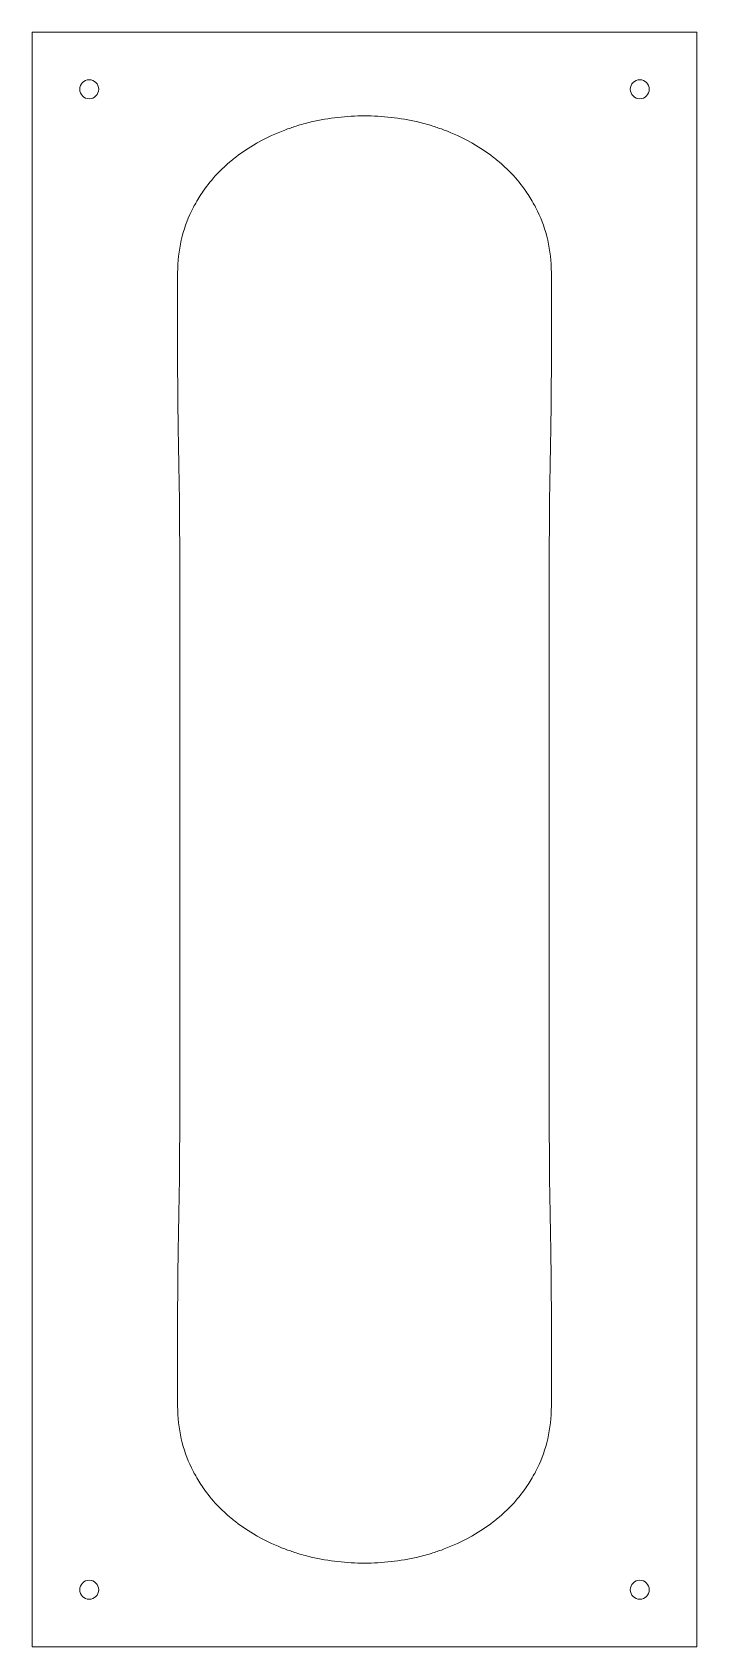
# Model space of a CAD drawing. Header units: millimetres. Extents: x -175 to 175, y -425 to 425.
import ezdxf

# ---------------------------------------------------------------- set-up
doc = ezdxf.new("R2010")
doc.units = ezdxf.units.MM

msp = doc.modelspace()

# ---------------------------------------------------------------- linework, layer by layer
at = {"color": 7, "linetype": 'Continuous', "lineweight": 15}
for p, q in [((-175, -425), (-175, 425)), ((-175, 425), (175, 425)), ((175, 425), (175, -425)), ((-98.42, 298.59), (-98.42, 298.81)), ((98.42, 298.81), (98.42, 298.59)), ((-98.42, 283.79), (-98.42, 281.38)), ((98.42, 281.38), (98.42, 283.79)), ((-97.36, 158.48), (-97.36, -158.48)), ((97.36, -158.48), (97.36, 158.48)), ((-98.42, -281.38), (-98.42, -283.79)), ((98.42, -283.79), (98.42, -281.38)), ((-98.42, -298.81), (-98.42, -298.59)), ((98.42, -298.81), (98.42, -298.59)), ((175, -425), (-175, -425))]:
    msp.add_line(p, q, dxfattribs=at)
for centre in [(-145, 395), (145, 395), (-145, -395), (145, -395)]:
    msp.add_circle(centre, 5, dxfattribs=at)
for points in [[(-36.04, 375.59), (-38.04, 374.96), (-40.01, 374.28), (-41.95, 373.55)], [(-28.06, 377.77), (-30.75, 377.14), (-33.41, 376.41), (-36.04, 375.59)], [(-13.98, 380.21), (-18.73, 379.68), (-23.43, 378.86), (-28.06, 377.77)], [(0, 381), (-4.67, 381), (-9.35, 380.74), (-13.98, 380.21)], [(13.98, 380.21), (9.35, 380.74), (4.67, 381), (0, 381)], [(28.06, 377.77), (23.43, 378.86), (18.73, 379.68), (13.98, 380.21)], [(36.04, 375.59), (33.41, 376.41), (30.75, 377.14), (28.06, 377.77)], [(41.95, 373.55), (40.01, 374.28), (38.04, 374.96), (36.04, 375.59)], [(-57.15, 366.41), (-60.9, 364.25), (-64.47, 361.86), (-67.84, 359.25)], [(-57.15, 366.41), (-56.73, 366.65), (-56.32, 366.88), (-55.9, 367.11)], [(-41.95, 373.55), (-46.79, 371.73), (-51.44, 369.59), (-55.9, 367.11)], [(55.9, 367.11), (51.46, 369.58), (46.77, 371.74), (41.95, 373.55)], [(55.9, 367.11), (56.32, 366.88), (56.73, 366.65), (57.15, 366.41)], [(67.84, 359.25), (64.47, 361.86), (60.9, 364.25), (57.15, 366.41)], [(-70.15, 357.4), (-72.78, 355.22), (-75.26, 352.9), (-77.58, 350.45)], [(-67.84, 359.25), (-68.63, 358.64), (-69.4, 358.02), (-70.15, 357.4)], [(70.15, 357.4), (69.4, 358.02), (68.63, 358.64), (67.84, 359.25)], [(77.58, 350.45), (75.26, 352.9), (72.78, 355.22), (70.15, 357.4)], [(-77.58, 350.45), (-80.26, 347.61), (-82.73, 344.59), (-84.95, 341.42)], [(84.95, 341.42), (82.73, 344.59), (80.27, 347.61), (77.58, 350.45)], [(-84.95, 341.42), (-86.58, 339.08), (-88.08, 336.67), (-89.44, 334.17)], [(89.44, 334.17), (88.08, 336.67), (86.58, 339.08), (84.95, 341.42)], [(-90.27, 332.61), (-92.72, 327.83), (-94.65, 322.81), (-96.01, 317.61)], [(-89.44, 334.17), (-89.72, 333.65), (-90, 333.13), (-90.27, 332.61)], [(90.27, 332.61), (90, 333.13), (89.72, 333.65), (89.44, 334.17)], [(96.01, 317.61), (94.65, 322.8), (92.72, 327.82), (90.27, 332.61)], [(-96.01, 317.61), (-97.45, 312.13), (-98.24, 306.49), (-98.39, 300.81)], [(98.39, 300.81), (98.24, 306.49), (97.45, 312.12), (96.01, 317.61)], [(-98.39, 300.81), (-98.41, 300.14), (-98.42, 299.48), (-98.42, 298.81)], [(-98.42, 298.59), (-98.42, 293.66), (-98.42, 288.72), (-98.42, 283.79)], [(98.42, 298.81), (98.42, 299.48), (98.41, 300.14), (98.39, 300.81)], [(98.42, 283.79), (98.42, 287.91), (98.42, 293.66), (98.42, 298.59)], [(-98.42, 281.38), (-98.42, 278.15), (-98.42, 270.38), (-98.42, 266.13)], [(98.42, 266.13), (98.42, 270.38), (98.42, 278.15), (98.42, 281.38)], [(-98.42, 266.13), (-98.42, 265.4), (-98.42, 264.7), (-98.42, 264.02)], [(98.42, 264.02), (98.42, 264.7), (98.42, 265.4), (98.42, 266.13)], [(-98.42, 246.51), (-98.42, 246.65), (-98.42, 246.8), (-98.42, 246.94)], [(-98.42, 246.51), (-98.41, 240.38), (-98.38, 234.46), (-98.32, 228.91)], [(98.32, 228.91), (98.38, 234.46), (98.41, 240.38), (98.42, 246.51)], [(98.42, 246.94), (98.42, 246.8), (98.42, 246.65), (98.42, 246.51)], [(-98.04, 211.3), (-97.94, 206.05), (-97.86, 201.2), (-97.72, 193.69)], [(97.72, 193.69), (97.86, 201.2), (97.94, 206.04), (98.04, 211.3)], [(-97.72, 193.69), (-97.58, 185.89), (-97.51, 181.68), (-97.45, 176.09)], [(97.45, 176.09), (97.51, 181.67), (97.58, 185.89), (97.72, 193.69)], [(-97.45, 176.09), (-97.39, 170.4), (-97.37, 164.77), (-97.36, 158.48)], [(97.36, 158.48), (97.37, 164.77), (97.39, 170.4), (97.45, 176.09)], [(-97.36, -158.48), (-97.37, -164.77), (-97.39, -170.4), (-97.45, -176.09)], [(97.45, -176.09), (97.39, -170.4), (97.37, -164.77), (97.36, -158.48)], [(-97.45, -176.09), (-97.51, -181.67), (-97.58, -185.89), (-97.72, -193.69)], [(97.72, -193.69), (97.58, -185.89), (97.51, -181.68), (97.45, -176.09)], [(-97.72, -193.69), (-97.86, -201.2), (-97.94, -206.04), (-98.04, -211.3)], [(98.04, -211.3), (97.94, -206.05), (97.86, -201.2), (97.72, -193.69)], [(-98.32, -228.91), (-98.38, -234.46), (-98.41, -240.38), (-98.42, -246.51)], [(98.42, -246.51), (98.41, -240.38), (98.38, -234.46), (98.32, -228.91)], [(-98.42, -246.51), (-98.42, -246.65), (-98.42, -246.8), (-98.42, -246.94)], [(98.42, -246.51), (98.42, -246.65), (98.42, -246.8), (98.42, -246.94)], [(-98.42, -264.02), (-98.42, -264.7), (-98.42, -265.4), (-98.42, -266.13)], [(-98.42, -266.13), (-98.42, -270.38), (-98.42, -278.15), (-98.42, -281.38)], [(98.42, -266.13), (98.42, -265.4), (98.42, -264.7), (98.42, -264.02)], [(98.42, -281.38), (98.42, -278.15), (98.42, -270.38), (98.42, -266.13)], [(-98.42, -283.79), (-98.42, -287.91), (-98.42, -293.66), (-98.42, -298.59)], [(98.42, -298.59), (98.42, -293.66), (98.42, -288.72), (98.42, -283.79)], [(-98.42, -298.81), (-98.42, -299.48), (-98.41, -300.14), (-98.39, -300.81)], [(-98.39, -300.81), (-98.24, -306.49), (-97.45, -312.12), (-96.01, -317.61)], [(96.01, -317.61), (97.45, -312.13), (98.24, -306.49), (98.39, -300.81)], [(98.39, -300.81), (98.41, -300.14), (98.42, -299.48), (98.42, -298.81)], [(-96.01, -317.61), (-94.65, -322.8), (-92.72, -327.82), (-90.27, -332.61)], [(90.27, -332.61), (92.72, -327.83), (94.65, -322.81), (96.01, -317.61)], [(-90.27, -332.61), (-90, -333.13), (-89.72, -333.65), (-89.44, -334.17)], [(-89.44, -334.17), (-88.08, -336.67), (-86.58, -339.08), (-84.95, -341.42)], [(84.95, -341.42), (86.58, -339.08), (88.08, -336.67), (89.44, -334.17)], [(89.44, -334.17), (89.72, -333.65), (90, -333.13), (90.27, -332.61)], [(-84.95, -341.42), (-82.73, -344.59), (-80.27, -347.61), (-77.58, -350.45)], [(77.58, -350.45), (80.26, -347.61), (82.73, -344.59), (84.95, -341.42)], [(-77.58, -350.45), (-75.26, -352.9), (-72.78, -355.22), (-70.15, -357.4)], [(70.15, -357.4), (72.78, -355.22), (75.26, -352.9), (77.58, -350.45)], [(-70.15, -357.4), (-69.4, -358.02), (-68.63, -358.64), (-67.84, -359.25)], [(-67.84, -359.25), (-64.47, -361.86), (-60.9, -364.25), (-57.15, -366.41)], [(57.15, -366.41), (60.9, -364.25), (64.47, -361.86), (67.84, -359.25)], [(67.84, -359.25), (68.63, -358.64), (69.4, -358.02), (70.15, -357.4)], [(-55.9, -367.11), (-56.32, -366.88), (-56.73, -366.65), (-57.15, -366.41)], [(-55.9, -367.11), (-51.46, -369.58), (-46.77, -371.74), (-41.95, -373.55)], [(-41.95, -373.55), (-40.01, -374.28), (-38.04, -374.96), (-36.04, -375.59)], [(36.04, -375.59), (38.04, -374.96), (40.01, -374.28), (41.95, -373.55)], [(41.95, -373.55), (46.79, -371.73), (51.44, -369.59), (55.9, -367.11)], [(57.15, -366.41), (56.73, -366.65), (56.32, -366.88), (55.9, -367.11)], [(-36.04, -375.59), (-33.41, -376.41), (-30.75, -377.14), (-28.06, -377.77)], [(-28.06, -377.77), (-23.43, -378.86), (-18.73, -379.68), (-13.98, -380.21)], [(-13.98, -380.21), (-9.35, -380.74), (-4.67, -381), (0, -381)], [(0, -381), (4.67, -381), (9.35, -380.74), (13.98, -380.21)], [(13.98, -380.21), (18.73, -379.68), (23.43, -378.86), (28.06, -377.77)], [(28.06, -377.77), (30.75, -377.14), (33.41, -376.41), (36.04, -375.59)]]:
    msp.add_open_spline(points, degree=3, dxfattribs=at)
for points in [[(-98.42, 264.02), (-98.42, 262.48), (-98.42, 258.61), (-98.43, 252.34), (-98.42, 249.61), (-98.42, 246.94)], [(98.42, 246.94), (98.42, 249.61), (98.43, 253.37), (98.42, 257.58), (98.42, 262.48), (98.42, 264.02)], [(-98.32, 228.91), (-98.28, 226.12), (-98.23, 222.7), (-98.15, 217.51), (-98.11, 215.55), (-98.04, 211.3)], [(98.04, 211.3), (98.11, 215.55), (98.14, 216.97), (98.24, 223.24), (98.28, 226.12), (98.32, 228.91)], [(-98.04, -211.3), (-98.11, -215.55), (-98.14, -216.97), (-98.24, -223.24), (-98.28, -226.12), (-98.32, -228.91)], [(98.32, -228.91), (98.28, -226.12), (98.23, -222.7), (98.15, -217.51), (98.11, -215.55), (98.04, -211.3)], [(-98.42, -246.94), (-98.42, -249.61), (-98.43, -253.37), (-98.42, -257.58), (-98.42, -262.48), (-98.42, -264.02)], [(98.42, -264.02), (98.42, -262.48), (98.42, -258.61), (98.43, -252.34), (98.42, -249.61), (98.42, -246.94)]]:
    msp.add_open_spline(points, degree=3, knots=[0, 0, 0, 0, 0.5, 0.5, 1, 1, 1, 1], dxfattribs=at)

doc.saveas('drawing.dxf')
